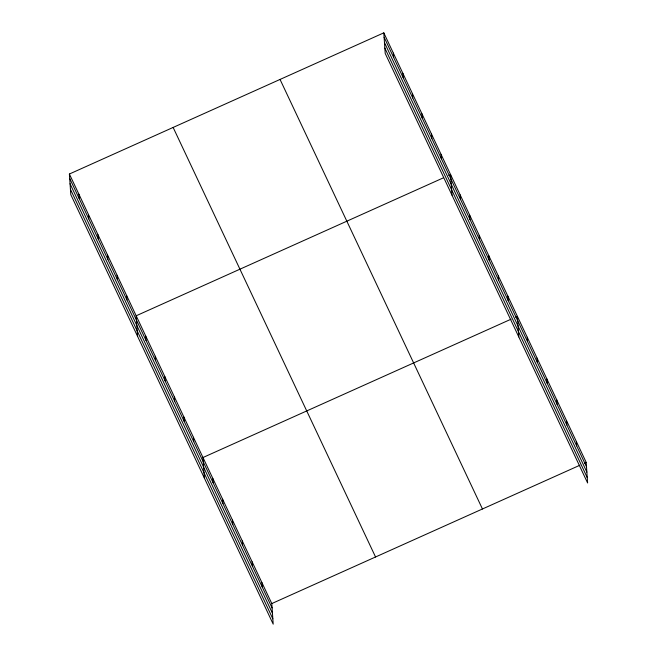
<?xml version="1.0" encoding="UTF-8"?>
<svg xmlns="http://www.w3.org/2000/svg" width="657" height="657" viewBox="0 0 657 657"><rect width="100%" height="100%" fill="white"/><g stroke="black" fill="none" stroke-linecap="round" stroke-linejoin="round"><path stroke-width="0.99" d="M69.387 174.023L271.793 603.569L273.197 624.15L70.792 194.603L69.387 174.023L383.803 32.85L586.208 462.397L587.613 482.977L385.207 53.431L383.803 32.85M443.385 177.842L136.18 315.779L137.584 336.351M448.797 175.411L450.595 174.598L452 195.178M511.08 319.187L202.972 457.527L204.376 478.107M515.589 317.159L517.396 316.354L518.8 336.926M271.793 603.569L579.893 465.23M584.41 463.21L586.208 462.397M384.107 37.227L586.512 466.774M384.468 42.574L586.873 472.12M384.846 48.084L587.251 477.631M280.046 79.44L482.452 508.986M173.144 127.442L375.549 556.988M69.683 178.4L272.088 607.947M70.044 183.746L272.458 613.293M70.422 189.257L272.827 618.804M576.378 441.529L576.682 445.906M566.548 420.669L566.851 425.046M556.717 399.801L557.013 404.178M546.887 378.941L547.182 383.318M537.056 358.081L537.352 362.45M527.226 337.213L527.522 341.591M507.853 296.102L508.148 300.479M498.31 275.85L498.606 280.227M488.767 255.598L489.063 259.975M479.224 235.354L479.52 239.731M469.681 215.102L469.985 219.479M460.138 194.85L460.442 199.227M441.061 154.354L441.356 158.723M431.518 134.102L431.813 138.479M421.975 113.85L422.27 118.227M412.432 93.598L412.727 97.975M402.889 73.354L403.184 77.723M393.346 53.102L393.642 57.479M261.962 582.71L262.258 587.087M252.132 561.842L252.428 566.219M242.302 540.982L242.597 545.359M232.471 520.114L232.767 524.491M222.633 499.254L222.937 503.632M212.802 478.395L213.106 482.764M193.429 437.275L193.733 441.652M183.886 417.031L184.19 421.4M174.351 396.779L174.647 401.156M164.808 376.527L165.104 380.904M155.266 356.275L155.561 360.652M145.723 336.023L146.018 340.4M126.637 295.527L126.932 299.904M117.094 275.275L117.398 279.652M107.551 255.023L107.855 259.4M98.008 234.779L98.312 239.156M88.473 214.527L88.769 218.904M78.93 194.275L79.226 198.652"/></g></svg>
